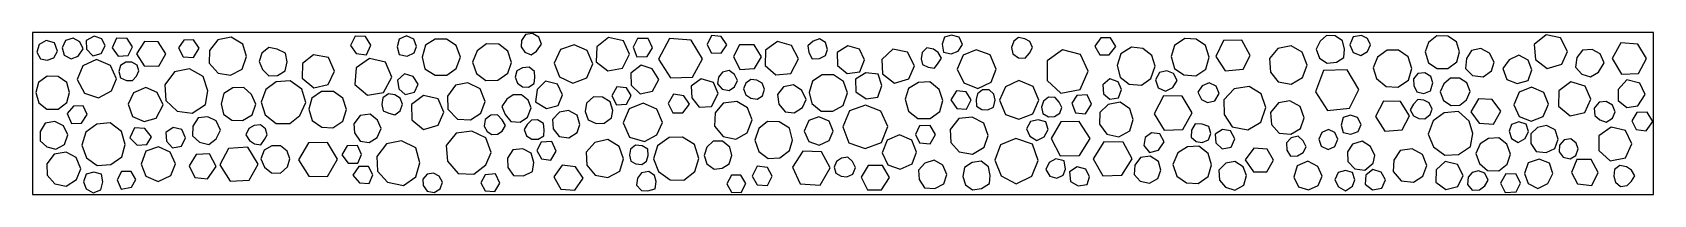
# Model space of a CAD drawing. Header units: millimetres. Extents: x 0 to 200, y 0 to 20.
import ezdxf

# ---------------------------------------------------------------- set-up
doc = ezdxf.new("R2010")
doc.units = ezdxf.units.MM

msp = doc.modelspace()

# ---------------------------------------------------------------- linework, layer by layer
for points in [[(0, 0), (200, 0), (200, 20), (0, 20), (0, 0)], [(3.096, 17.6933), (2.7062, 18.6972), (1.7089, 18.9853), (0.8406, 18.4907), (0.5287, 17.5824), (0.9773, 16.7522), (1.8277, 16.5687), (2.6387, 16.8789), (3.096, 17.6933)], [(6.2608, 17.9956), (5.829, 18.8358), (5.0213, 19.286), (4.0658, 19.0146), (3.6684, 18.1161), (3.9059, 17.2099), (4.7989, 16.7226), (5.642, 17.0855), (6.2608, 17.9956)], [(8.9617, 18.3297), (8.5438, 19.2078), (7.6057, 19.5525), (6.6195, 19.0135), (6.6777, 17.935), (7.4445, 17.1318), (8.4828, 17.4094), (8.9617, 18.3297)], [(12.3476, 18.2042), (11.6839, 19.255), (10.3923, 19.3103), (9.8471, 18.1142), (10.5632, 17.0598), (11.8316, 17.1738), (12.3476, 18.2042)], [(16.44, 17.3624), (15.5232, 18.8404), (13.8086, 18.8914), (12.8338, 17.3781), (13.7655, 15.8841), (15.6104, 15.821), (16.44, 17.3624)], [(20.5735, 18.065), (19.8563, 19.0678), (18.6764, 19.0458), (18.0313, 18.1171), (18.5832, 16.9978), (19.8907, 16.9208), (20.5735, 18.065)], [(26.4161, 17.0172), (25.9515, 18.5524), (24.5261, 19.4057), (22.8694, 19.0867), (21.8298, 17.7688), (21.8098, 16.2069), (22.9254, 14.984), (24.4378, 14.7256), (25.8679, 15.4822), (26.4161, 17.0172)], [(31.4437, 16.3796), (31.2174, 17.4592), (30.2076, 17.9524), (29.1501, 18.1389), (28.2969, 17.4463), (27.9792, 16.4303), (28.3931, 15.4436), (29.1468, 14.6346), (30.2175, 14.6861), (31.1938, 15.2708), (31.4437, 16.3796)], [(41.7577, 18.4152), (41.0781, 19.5044), (39.803, 19.5247), (39.258, 18.3962), (39.9297, 17.3975), (41.2032, 17.2425), (41.7577, 18.4152)], [(47.3723, 18.2705), (47.0604, 19.1873), (46.1508, 19.5872), (45.2304, 19.1825), (44.9842, 18.2083), (45.2593, 17.2948), (46.2391, 17.0557), (47.11, 17.4661), (47.3723, 18.2705)], [(52.8106, 16.9561), (52.2579, 18.3748), (51.0888, 19.1798), (49.6725, 19.1782), (48.4737, 18.4173), (48.0619, 16.966), (48.4259, 15.5137), (49.6946, 14.7323), (51.1223, 14.7426), (52.2964, 15.5449), (52.8106, 16.9561)], [(59.0992, 16.3103), (58.6678, 17.7061), (57.5356, 18.5545), (56.0074, 18.6004), (54.8493, 17.744), (54.2998, 16.3275), (54.7733, 14.9272), (55.9526, 14.0644), (57.4315, 14.1055), (58.6574, 14.9671), (59.0992, 16.3103)], [(62.8073, 18.5387), (62.4845, 19.4142), (61.7081, 19.8484), (60.8401, 19.73), (60.3375, 19.0212), (60.2894, 18.2246), (60.7449, 17.5631), (61.5146, 17.2269), (62.1956, 17.6841), (62.8073, 18.5387)], [(69.1498, 16.1273), (68.4199, 17.7567), (66.845, 18.4617), (65.1287, 17.8874), (64.3575, 16.1916), (65.0434, 14.5405), (66.6858, 13.7452), (68.4025, 14.4023), (69.1498, 16.1273)], [(73.6489, 17.3059), (72.9232, 18.951), (71.0788, 19.3779), (69.6305, 18.2182), (69.5403, 16.3799), (70.9805, 15.2426), (72.8173, 15.5939), (73.6489, 17.3059)], [(76.5136, 18.089), (75.9464, 19.2703), (74.6316, 19.236), (74.0982, 18.1708), (74.5562, 16.9912), (75.8491, 17.0139), (76.5136, 18.089)], [(82.6758, 16.7309), (81.2749, 19.0439), (78.5856, 19.2462), (77.2317, 16.6962), (78.7341, 14.4011), (81.4406, 14.4645), (82.6758, 16.7309)], [(85.6487, 18.4623), (84.9746, 19.4878), (83.7567, 19.6353), (83.2603, 18.5289), (83.7414, 17.4841), (84.9511, 17.4252), (85.6487, 18.4623)], [(89.928, 17.0003), (89.0356, 18.4814), (87.2417, 18.4747), (86.4979, 17.037), (87.272, 15.4317), (89.097, 15.5412), (89.928, 17.0003)], [(94.521, 16.7364), (93.6519, 18.3697), (91.9201, 18.8632), (90.4556, 17.7947), (90.4081, 15.9332), (91.7029, 14.7591), (93.545, 14.9356), (94.521, 16.7364)], [(98.0987, 17.8862), (97.8463, 18.7536), (97.1077, 19.2138), (96.329, 18.9071), (95.6603, 18.3449), (95.7769, 17.5158), (96.207, 16.7616), (97.0903, 16.7802), (97.8366, 17.146), (98.0987, 17.8862)], [(102.6373, 16.6223), (102.0325, 17.9352), (100.6091, 18.3317), (99.3006, 17.5351), (99.3052, 15.9179), (100.5293, 14.9459), (102.0633, 15.1555), (102.6373, 16.6223)], [(112.1718, 16.827), (111.7487, 17.5154), (111.147, 17.9405), (110.3356, 18.1057), (109.7727, 17.5096), (109.6337, 16.7635), (109.7968, 16.0408), (110.5031, 15.7332), (111.2696, 15.601), (111.7582, 16.2212), (112.1718, 16.827)], [(114.7384, 18.5202), (114.3485, 19.4278), (113.4006, 19.673), (112.5016, 19.4077), (112.218, 18.5405), (112.413, 17.5812), (113.3485, 17.3791), (114.2203, 17.6739), (114.7384, 18.5202)], [(123.396, 18.1452), (123.0488, 18.8831), (122.4218, 19.2266), (121.6691, 19.357), (121.0629, 18.9039), (120.7698, 18.1359), (120.9568, 17.3565), (121.662, 16.876), (122.4563, 16.8378), (122.9905, 17.4563), (123.396, 18.1452)], [(133.6593, 18.2836), (132.9898, 19.3349), (131.7986, 19.315), (131.087, 18.3025), (131.6859, 17.2472), (132.8443, 17.236), (133.6593, 18.2836)], [(138.5055, 15.8214), (138.1124, 17.1638), (136.9853, 18.0315), (135.577, 18.1674), (134.2629, 17.3423), (133.8131, 15.9047), (134.1813, 14.4938), (135.3129, 13.6286), (136.8145, 13.4922), (137.9889, 14.3136), (138.5055, 15.8214)], [(145.1779, 16.9408), (144.7328, 18.3878), (143.5636, 19.1556), (142.1633, 19.2392), (140.901, 18.3842), (140.4698, 17.0233), (140.8792, 15.5596), (142.0626, 14.7697), (143.5225, 14.6573), (144.7575, 15.4762), (145.1779, 16.9408)], [(150.2429, 17.1706), (149.1946, 19.0487), (146.9319, 19.0084), (146.0074, 17.0397), (147.164, 15.2693), (149.3785, 15.4521), (150.2429, 17.1706)], [(157.2792, 15.972), (156.638, 17.5556), (155.2768, 18.3461), (153.6272, 18.0327), (152.6311, 16.765), (152.7221, 15.1046), (153.7003, 13.9018), (155.2954, 13.6078), (156.6963, 14.4217), (157.2792, 15.972)], [(161.8717, 17.9454), (161.6189, 18.9646), (160.7374, 19.5967), (159.6508, 19.6383), (158.8868, 18.9268), (158.3929, 17.924), (158.7725, 16.8405), (159.7345, 16.1943), (160.8648, 16.3157), (161.7726, 16.913), (161.8717, 17.9454)], [(165.0967, 18.4558), (164.7205, 19.2462), (163.9564, 19.6365), (162.9435, 19.4483), (162.532, 18.4723), (162.9205, 17.5269), (163.8936, 17.1649), (164.7023, 17.6449), (165.0967, 18.4558)], [(176.0595, 17.5877), (175.6762, 18.8449), (174.5989, 19.5545), (173.2572, 19.5914), (172.2435, 18.7723), (171.8364, 17.5884), (172.244, 16.2582), (173.3105, 15.5639), (174.6259, 15.5661), (175.7249, 16.3747), (176.0595, 17.5877)], [(180.3446, 16.3172), (179.7646, 17.4423), (178.6983, 18.0142), (177.5205, 17.7765), (176.9139, 16.7656), (176.8079, 15.544), (177.6707, 14.6953), (178.9679, 14.5063), (179.9906, 15.2763), (180.3446, 16.3172)], [(189.3925, 17.6649), (188.5339, 19.3524), (186.7499, 19.6875), (185.2806, 18.5147), (185.4447, 16.6612), (186.8888, 15.5637), (188.6635, 16.0948), (189.3925, 17.6649)], [(199.1343, 16.7902), (198.0746, 18.5679), (195.9804, 18.7057), (194.8836, 16.7854), (196.0259, 14.8505), (198.1576, 14.9506), (199.1343, 16.7902)], [(10.3861, 14.2833), (9.6372, 15.9348), (7.892, 16.6524), (6.2077, 15.8897), (5.5207, 14.1746), (6.421, 12.5109), (8.1579, 11.9128), (9.7603, 12.801), (10.3861, 14.2833)], [(13.1143, 15.2544), (12.938, 15.956), (12.2604, 16.3324), (11.5243, 16.3282), (10.8798, 15.9352), (10.673, 15.1805), (10.8646, 14.4111), (11.59, 14.0697), (12.333, 14.0677), (12.847, 14.6023), (13.1143, 15.2544)], [(37.2475, 15.204), (36.5075, 16.9138), (34.6897, 17.2448), (33.3067, 16.1834), (33.2869, 14.3401), (34.7376, 13.1689), (36.5001, 13.5574), (37.2475, 15.204)], [(44.3583, 14.4959), (43.5728, 16.3422), (41.5932, 16.7777), (39.9209, 15.6254), (39.783, 13.561), (41.3488, 12.2765), (43.3171, 12.5822), (44.3583, 14.4959)], [(108.8006, 15.8738), (107.9731, 17.5461), (106.1588, 17.9221), (104.8004, 16.6449), (104.8536, 14.9126), (106.3592, 13.7606), (108.1135, 14.2567), (108.8006, 15.8738)], [(118.8963, 15.487), (118.1384, 17.2258), (116.4441, 17.8676), (114.8115, 17.2062), (114.0893, 15.4735), (114.9011, 13.7868), (116.6409, 13.0766), (118.2943, 13.8712), (118.8963, 15.487)], [(130.2436, 15.2357), (129.32, 17.2619), (127.0816, 17.8653), (125.1956, 16.4994), (125.178, 14.0835), (126.8841, 12.5187), (129.2779, 12.9461), (130.2436, 15.2357)], [(170.1906, 15.5705), (169.714, 16.9701), (168.5149, 17.8266), (167.1227, 17.8256), (165.953, 16.948), (165.4246, 15.6372), (165.8361, 14.2974), (166.9902, 13.327), (168.4592, 13.2546), (169.7487, 14.1211), (170.1906, 15.5705)], [(184.9674, 15.3872), (184.5149, 16.5801), (183.3619, 17.2075), (182.1874, 16.637), (181.3826, 15.5634), (181.9113, 14.2096), (183.1835, 13.7055), (184.5138, 14.0509), (184.9674, 15.3872)], [(193.9089, 16.269), (193.3958, 17.352), (192.4116, 17.8806), (191.2466, 17.8235), (190.5189, 16.9048), (190.3603, 15.7293), (191.1321, 14.868), (192.235, 14.5171), (193.2114, 15.1121), (193.9089, 16.269)], [(4.582, 12.5756), (4.2329, 13.822), (3.1839, 14.555), (1.832, 14.6132), (0.7503, 13.8086), (0.4185, 12.5708), (0.7994, 11.3087), (1.7946, 10.5319), (3.1613, 10.5182), (4.2499, 11.3672), (4.582, 12.5756)], [(21.6319, 12.7808), (21.078, 14.5666), (19.375, 15.4891), (17.5332, 15.128), (16.3287, 13.5521), (16.4689, 11.6178), (17.8591, 10.2767), (19.6991, 10.0474), (21.3421, 11.1162), (21.6319, 12.7808)], [(33.7102, 11.3638), (33.2383, 12.9878), (31.779, 14.0183), (30.0557, 13.9179), (28.7986, 12.9646), (28.2103, 11.4082), (28.7217, 9.8156), (30.0896, 8.7464), (31.7432, 8.7535), (33.0057, 9.769), (33.7102, 11.3638)], [(47.5856, 13.6198), (46.9891, 14.5796), (45.9065, 14.897), (45.058, 14.0967), (45.2121, 13.056), (45.973, 12.3382), (47.1236, 12.6119), (47.5856, 13.6198)], [(62.0023, 14.4223), (61.9357, 15.1982), (61.2731, 15.697), (60.4672, 15.6412), (59.7407, 15.2473), (59.5697, 14.4637), (59.8302, 13.7277), (60.4503, 13.2896), (61.2182, 13.2682), (61.9076, 13.7128), (62.0023, 14.4223)], [(77.2901, 14.1846), (76.4699, 15.4952), (75.0807, 15.967), (73.8338, 14.9728), (73.848, 13.4865), (74.9685, 12.431), (76.5103, 12.7547), (77.2901, 14.1846)], [(84.6055, 12.4823), (84.0392, 13.8279), (82.4907, 14.2823), (81.2761, 13.373), (81.3347, 11.9145), (82.2518, 10.788), (83.7662, 10.8725), (84.6055, 12.4823)], [(86.998, 14.0639), (86.6164, 14.7932), (85.9381, 15.3188), (85.1369, 15.0805), (84.6544, 14.4716), (84.5367, 13.6723), (85.0909, 13.0054), (85.9389, 12.8205), (86.6316, 13.2977), (86.998, 14.0639)], [(90.311, 13.0018), (90.0149, 13.7285), (89.3678, 14.1235), (88.6446, 14.2067), (88.0299, 13.742), (87.7197, 13.0448), (88.0094, 12.3117), (88.6413, 11.871), (89.391, 11.7555), (90.0814, 12.1837), (90.311, 13.0018)], [(100.5655, 12.5599), (100.0667, 13.9676), (98.8471, 14.7805), (97.4376, 14.7657), (96.2526, 13.9927), (95.8166, 12.5768), (96.1643, 11.2176), (97.3169, 10.3002), (98.746, 10.2781), (100.0067, 10.9874), (100.5655, 12.5599)], [(104.804, 13.4473), (104.3193, 14.8642), (102.8047, 15.0336), (101.5549, 14.2412), (101.5959, 12.686), (102.8411, 11.81), (104.2827, 12.0313), (104.804, 13.4473)], [(124.1467, 11.6402), (123.4587, 13.3261), (121.6722, 14.0707), (120.0481, 13.2953), (119.3136, 11.6291), (120.0568, 9.8877), (121.6923, 9.2909), (123.4322, 9.9559), (124.1467, 11.6402)], [(134.3723, 12.9644), (133.9365, 13.9114), (132.9367, 14.2619), (132.0756, 13.5259), (132.1459, 12.4267), (132.9159, 11.7777), (133.9899, 11.9443), (134.3723, 12.9644)], [(141.2083, 14.0522), (140.7712, 14.9139), (139.9376, 15.2716), (139.036, 15.0628), (138.5563, 14.1439), (138.8821, 13.1642), (139.7928, 12.7345), (140.6707, 13.1905), (141.2083, 14.0522)], [(163.6239, 12.9432), (162.2001, 15.3934), (159.2714, 15.305), (158.279, 12.6591), (159.7702, 10.3723), (162.4833, 10.6486), (163.6239, 12.9432)], [(172.7873, 13.7957), (172.5118, 14.5662), (171.7632, 14.9977), (170.9176, 14.9273), (170.3861, 14.258), (170.4121, 13.4599), (170.8024, 12.6648), (171.666, 12.4704), (172.4798, 12.811), (172.7873, 13.7957)], [(177.3752, 12.7008), (176.9602, 13.7918), (176.0586, 14.339), (174.9615, 14.3744), (174.141, 13.6475), (173.6661, 12.6759), (174.1006, 11.6047), (175.0326, 10.9705), (176.0917, 11.0467), (176.9088, 11.7053), (177.3752, 12.7008)], [(198.9741, 12.3285), (198.3201, 13.7381), (196.7059, 14.1387), (195.6261, 12.9803), (195.6334, 11.6042), (196.6973, 10.7572), (198.0494, 10.9412), (198.9741, 12.3285)], [(16.1248, 11.072), (15.3971, 12.5996), (13.98, 13.2017), (12.4625, 12.5575), (11.8184, 11.1327), (12.3663, 9.6471), (13.7711, 9.0154), (15.253, 9.4102), (16.1248, 11.072)], [(27.5421, 11.158), (27.0426, 12.3554), (26.0772, 13.202), (24.7176, 13.1774), (23.6328, 12.4647), (23.2896, 11.2025), (23.5741, 9.9085), (24.613, 9.1902), (25.9056, 9.1365), (27.0892, 9.8356), (27.5421, 11.158)], [(38.762, 10.4975), (38.293, 11.8992), (37.1535, 12.728), (35.6669, 12.7045), (34.4671, 11.8895), (34.0881, 10.5176), (34.5245, 9.1328), (35.6843, 8.3007), (37.0774, 8.2397), (38.2867, 9.046), (38.762, 10.4975)], [(45.6428, 11.1475), (45.3579, 11.8773), (44.704, 12.2981), (43.9092, 12.4327), (43.2405, 11.9171), (43.0893, 11.104), (43.2683, 10.3198), (43.9751, 10.0262), (44.7279, 9.84), (45.3522, 10.3285), (45.6428, 11.1475)], [(50.766, 10.1653), (50.0631, 11.8157), (48.228, 12.217), (46.7825, 11.0955), (46.7882, 9.2056), (48.2659, 8.0379), (50.0583, 8.5482), (50.766, 10.1653)], [(55.8703, 11.4607), (55.2575, 13.0385), (53.7327, 13.7699), (52.1784, 13.4871), (51.2233, 12.1378), (51.2323, 10.5208), (52.4418, 9.3106), (54.0388, 9.2055), (55.3055, 10.0439), (55.8703, 11.4607)], [(61.5278, 10.7127), (61.1403, 11.6599), (60.3514, 12.2838), (59.3098, 12.2964), (58.5133, 11.7499), (57.906, 10.8609), (58.3293, 9.8563), (59.0297, 9.0092), (60.1646, 8.9169), (61.0736, 9.5352), (61.5278, 10.7127)], [(65.4081, 12.2833), (64.7711, 13.6088), (63.295, 13.9969), (62.2529, 12.9778), (62.0724, 11.4563), (63.4205, 10.6264), (64.8431, 11.0009), (65.4081, 12.2833)], [(71.6239, 10.3696), (71.257, 11.4349), (70.3246, 12.0012), (69.2089, 12.038), (68.3607, 11.2832), (68.1824, 10.2374), (68.5772, 9.2184), (69.5588, 8.7653), (70.5467, 8.8025), (71.4468, 9.4548), (71.6239, 10.3696)], [(73.8686, 12.2188), (73.2823, 13.1705), (72.1003, 13.2739), (71.4703, 12.1959), (72.0642, 11.0679), (73.3004, 11.151), (73.8686, 12.2188)], [(81.0578, 11.1421), (80.3639, 12.163), (79.1093, 12.3765), (78.4426, 11.2241), (79.0061, 10.0826), (80.2332, 10.0774), (81.0578, 11.1421)], [(95.4687, 11.7316), (94.9156, 12.8365), (93.8893, 13.552), (92.6729, 13.2719), (91.921, 12.333), (92.0656, 11.1315), (92.8664, 10.2233), (93.9949, 10.0636), (94.999, 10.736), (95.4687, 11.7316)], [(112.3248, 11.604), (111.8708, 12.9563), (110.7199, 13.9127), (109.3109, 13.8433), (108.0939, 13.0959), (107.6568, 11.7491), (108.0611, 10.2929), (109.2523, 9.379), (110.7412, 9.3985), (111.9526, 10.2604), (112.3248, 11.604)], [(115.7946, 11.6802), (115.2083, 12.6728), (114.0042, 12.7882), (113.3235, 11.6851), (114.0281, 10.6287), (115.227, 10.5501), (115.7946, 11.6802)], [(118.791, 11.6498), (118.6126, 12.3879), (118.0169, 12.9285), (117.2222, 12.924), (116.605, 12.4266), (116.4412, 11.7083), (116.4662, 10.9251), (117.1389, 10.495), (117.8612, 10.4682), (118.5824, 10.7897), (118.791, 11.6498)], [(126.9992, 10.7361), (126.67, 11.3905), (126.1754, 11.9798), (125.36, 12.0015), (124.7542, 11.5187), (124.5005, 10.7975), (124.643, 9.9901), (125.3511, 9.6067), (126.1077, 9.6188), (126.7429, 10.0211), (126.9992, 10.7361)], [(130.6661, 11.1618), (130.1351, 12.2896), (128.8655, 12.2196), (128.2358, 11.259), (128.6635, 10.1022), (129.9211, 9.9442), (130.6661, 11.1618)], [(143.0652, 10.0671), (141.8319, 12.1191), (139.5571, 12.1652), (138.3907, 9.974), (139.6258, 7.928), (141.9307, 8.014), (143.0652, 10.0671)], [(146.4188, 12.4818), (146.0436, 13.358), (145.1712, 13.7929), (144.2984, 13.4324), (143.778, 12.6285), (144.223, 11.7403), (144.9765, 11.3576), (145.8661, 11.5634), (146.4188, 12.4818)], [(152.1493, 10.7338), (151.5769, 12.4211), (150.1031, 13.3417), (148.2699, 13.0542), (146.9791, 11.6654), (147.0138, 9.8618), (148.0112, 8.3554), (149.9355, 7.9966), (151.5373, 8.9358), (152.1493, 10.7338)], [(187.0489, 11.1327), (186.4774, 12.602), (184.9276, 13.2281), (183.3995, 12.6142), (182.7725, 11.0546), (183.4296, 9.6158), (184.8943, 9.0467), (186.3984, 9.6455), (187.0489, 11.1327)], [(192.2767, 11.7696), (191.5449, 13.3914), (189.7924, 13.8993), (188.3031, 12.8164), (188.273, 10.9115), (189.7109, 9.6954), (191.507, 10.1278), (192.2767, 11.7696)], [(6.7712, 9.8632), (6.2412, 10.932), (5.0606, 10.9039), (4.2993, 9.9904), (4.8027, 8.7711), (6.0478, 8.8218), (6.7712, 9.8632)], [(67.5419, 8.657), (67.1961, 9.7774), (66.1385, 10.3646), (65.0107, 10.1644), (64.1609, 9.2476), (64.2515, 8.0888), (64.988, 7.1535), (66.196, 6.9908), (67.2174, 7.6509), (67.5419, 8.657)], [(77.7211, 8.9081), (77.0175, 10.5481), (75.3547, 11.2824), (73.6387, 10.565), (72.8859, 8.8564), (73.6785, 7.0997), (75.5009, 6.5632), (77.0227, 7.3597), (77.7211, 8.9081)], [(88.785, 9.2037), (88.2218, 10.6963), (86.8838, 11.4694), (85.2259, 11.2861), (84.2241, 10.073), (84.1472, 8.441), (85.2216, 7.1496), (86.7744, 6.8308), (88.1671, 7.607), (88.785, 9.2037)], [(105.5235, 8.4018), (104.6586, 10.2797), (102.7927, 11.0325), (100.7829, 10.3337), (99.9939, 8.3669), (100.7142, 6.3619), (102.7398, 5.6912), (104.7671, 6.4376), (105.5235, 8.4018)], [(135.8075, 9.2542), (135.4025, 10.5891), (134.2096, 11.3814), (132.7221, 11.1131), (131.6998, 10.1317), (131.6295, 8.6674), (132.5421, 7.4606), (134.0415, 7.1086), (135.3672, 7.8426), (135.8075, 9.2542)], [(156.8889, 9.4539), (156.3883, 10.8457), (155.1215, 11.5647), (153.7156, 11.31), (152.7277, 10.1389), (152.853, 8.6341), (153.8121, 7.5579), (155.2386, 7.4393), (156.4515, 8.1406), (156.8889, 9.4539)], [(169.8914, 9.7035), (168.7954, 11.4807), (166.6612, 11.5298), (165.6803, 9.6205), (166.8561, 7.8334), (168.9753, 7.9876), (169.8914, 9.7035)], [(172.6924, 10.5309), (172.3336, 11.2989), (171.6366, 11.6309), (170.9061, 11.7254), (170.3914, 11.1408), (169.9871, 10.4678), (170.3889, 9.7302), (171.0267, 9.3921), (171.7873, 9.3361), (172.4233, 9.8579), (172.6924, 10.5309)], [(177.6863, 7.5235), (177.2518, 9.0624), (175.9277, 10.2452), (174.1828, 10.0872), (172.7886, 9.084), (172.1876, 7.4675), (172.8445, 5.8838), (174.2407, 4.8782), (175.9136, 4.9452), (177.3976, 5.9285), (177.6863, 7.5235)], [(181.1473, 10.2763), (180.0955, 11.7183), (178.3864, 11.828), (177.4579, 10.2101), (178.4646, 8.794), (180.2433, 8.6878), (181.1473, 10.2763)], [(195.2629, 10.203), (194.9405, 11.0471), (194.1575, 11.4669), (193.2781, 11.4059), (192.6517, 10.6723), (192.7526, 9.7608), (193.3526, 9.2188), (194.145, 8.9247), (194.9196, 9.4142), (195.2629, 10.203)], [(199.9195, 9.0156), (199.2102, 10.153), (197.9511, 10.1269), (197.3044, 9.1104), (197.8467, 8.0208), (199.0998, 7.8791), (199.9195, 9.0156)], [(4.3637, 7.3556), (3.8385, 8.4948), (2.7499, 9.02), (1.5879, 8.8034), (0.9427, 7.7691), (0.9704, 6.6483), (1.7977, 5.8823), (2.8994, 5.601), (3.9445, 6.1854), (4.3637, 7.3556)], [(11.4374, 6.1696), (10.9879, 7.7798), (9.5742, 8.8682), (7.9476, 8.6695), (6.598, 7.6942), (6.0987, 6.1131), (6.6517, 4.548), (7.9737, 3.5866), (9.6878, 3.7104), (11.0501, 4.6432), (11.4374, 6.1696)], [(14.6867, 7.1402), (13.8751, 8.1366), (12.5782, 8.2401), (12.0249, 7.0098), (12.9236, 6.0811), (14.1247, 6.1764), (14.6867, 7.1402)], [(18.8711, 7.0167), (18.4227, 8.0405), (17.3508, 8.2807), (16.4392, 7.655), (16.5319, 6.5998), (17.2898, 5.7767), (18.3923, 5.9737), (18.8711, 7.0167)], [(23.1996, 7.9287), (22.6634, 9.0756), (21.6567, 9.5951), (20.434, 9.4702), (19.7745, 8.4415), (19.7447, 7.2598), (20.6032, 6.4756), (21.7572, 6.1612), (22.6722, 6.8806), (23.1996, 7.9287)], [(28.9604, 7.3831), (28.7481, 8.1172), (28.1298, 8.593), (27.3474, 8.5319), (26.6989, 8.1307), (26.3214, 7.3769), (26.7872, 6.6876), (27.3802, 6.2411), (28.1831, 6.1148), (28.6482, 6.7771), (28.9604, 7.3831)], [(43.0188, 8.1366), (42.5647, 9.1748), (41.6526, 9.9248), (40.4209, 9.7497), (39.6582, 8.7378), (39.7343, 7.5967), (40.4247, 6.5855), (41.5609, 6.4276), (42.5455, 7.029), (43.0188, 8.1366)], [(58.3476, 8.508), (57.9531, 9.2108), (57.3729, 9.8203), (56.5534, 9.776), (55.8576, 9.2718), (55.7327, 8.4548), (56.0841, 7.7838), (56.6964, 7.3946), (57.3686, 7.4362), (57.9355, 7.8358), (58.3476, 8.508)], [(63.1385, 7.9986), (63.0407, 8.769), (62.3305, 9.2193), (61.555, 9.1973), (61.0169, 8.6503), (60.6812, 8.02), (60.9593, 7.2652), (61.6031, 6.8372), (62.388, 6.8256), (63.0816, 7.2501), (63.1385, 7.9986)], [(93.7834, 6.7222), (93.3897, 8.1726), (92.1127, 8.9578), (90.6972, 9.0302), (89.5977, 8.1434), (89.1092, 6.7147), (89.6211, 5.3141), (90.7544, 4.4536), (92.2035, 4.5323), (93.3849, 5.435), (93.7834, 6.7222)], [(98.7941, 7.807), (98.3121, 9.0694), (97.004, 9.5951), (95.7737, 9.1207), (95.1946, 7.8302), (95.7968, 6.5444), (97.0502, 6.1034), (98.2964, 6.6676), (98.7941, 7.807)], [(111.3934, 7.4016), (110.7613, 8.5066), (109.4201, 8.4925), (108.9267, 7.398), (109.443, 6.386), (110.7457, 6.2766), (111.3934, 7.4016)], [(117.8944, 7.2871), (117.3896, 8.8065), (115.9464, 9.5572), (114.2769, 9.375), (113.2392, 8.0318), (113.3103, 6.4412), (114.3433, 5.2648), (115.9968, 4.966), (117.4214, 5.8287), (117.8944, 7.2871)], [(125.3207, 8.0289), (125.0147, 8.9627), (124.0615, 9.2368), (123.1128, 9.0021), (122.6359, 8.0932), (123.0485, 7.2052), (123.9065, 6.6898), (124.8026, 7.1392), (125.3207, 8.0289)], [(130.4728, 6.8986), (129.1406, 8.9932), (126.8544, 8.9607), (125.6785, 6.906), (126.8097, 4.7935), (129.1924, 4.8203), (130.4728, 6.8986)], [(145.3882, 7.5509), (145.1464, 8.4138), (144.3291, 8.6968), (143.43, 8.741), (142.9887, 7.9328), (142.9679, 7.0892), (143.5587, 6.5457), (144.3198, 6.4046), (145.1054, 6.7355), (145.3882, 7.5509)], [(148.3375, 6.8851), (147.8016, 7.8574), (146.8249, 8.0157), (145.9142, 7.4422), (146.0091, 6.4016), (146.7753, 5.6572), (147.872, 5.8658), (148.3375, 6.8851)], [(161.061, 6.8372), (160.6789, 7.6688), (159.8821, 8.0096), (159.0737, 7.6566), (158.6942, 6.8432), (158.987, 5.9671), (159.8735, 5.5465), (160.6965, 5.9479), (161.061, 6.8372)], [(163.9137, 8.644), (163.4707, 9.5206), (162.6059, 9.7936), (161.7064, 9.4952), (161.44, 8.5628), (161.6864, 7.6441), (162.6474, 7.4672), (163.5648, 7.7601), (163.9137, 8.644)], [(184.5636, 7.7662), (184.2848, 8.6743), (183.3585, 8.9723), (182.4617, 8.6554), (182.1674, 7.8016), (182.4573, 6.9035), (183.3053, 6.441), (184.1625, 6.8985), (184.5636, 7.7662)], [(188.2222, 6.8338), (187.8633, 7.9713), (186.7939, 8.5048), (185.6607, 8.2638), (184.8529, 7.4787), (184.8623, 6.2887), (185.5247, 5.3193), (186.7559, 5.1695), (187.7996, 5.682), (188.2222, 6.8338)], [(197.3364, 6.2496), (196.5338, 7.9095), (194.7749, 8.308), (193.2315, 7.23), (193.2521, 5.4544), (194.6602, 4.1456), (196.5467, 4.5485), (197.3364, 6.2496)], [(31.7643, 4.4118), (31.418, 5.3489), (30.5859, 6.0277), (29.5263, 6.0232), (28.5828, 5.473), (28.1852, 4.4011), (28.625, 3.3921), (29.4974, 2.676), (30.6208, 2.6477), (31.4503, 3.4335), (31.7643, 4.4118)], [(37.6194, 4.3721), (36.3994, 6.4062), (34.0498, 6.3848), (32.8208, 4.2804), (34.0897, 2.28), (36.4031, 2.2491), (37.6194, 4.3721)], [(40.6158, 4.9526), (40.1067, 6.0378), (38.8228, 6.0309), (38.178, 4.9098), (38.9352, 3.8856), (40.1454, 3.8917), (40.6158, 4.9526)], [(47.784, 3.9011), (47.299, 5.751), (45.5476, 6.6328), (43.6925, 6.2459), (42.4986, 4.689), (42.5547, 2.8756), (43.8211, 1.5375), (45.7705, 1.1211), (47.2843, 2.1972), (47.784, 3.9011)], [(56.5745, 5.174), (55.9203, 6.9897), (54.2174, 7.8365), (52.2649, 7.5732), (51.0436, 6.0442), (51.2083, 4.1103), (52.5146, 2.5993), (54.4412, 2.5175), (55.949, 3.6557), (56.5745, 5.174)], [(64.6192, 5.3657), (64.0878, 6.5555), (62.7824, 6.4844), (62.2214, 5.4332), (62.7909, 4.4136), (63.9382, 4.2553), (64.6192, 5.3657)], [(72.9218, 4.4088), (72.3913, 5.9162), (71.0054, 6.7898), (69.3681, 6.428), (68.3339, 5.2245), (68.3856, 3.6157), (69.4213, 2.3998), (70.9984, 2.0985), (72.4665, 2.9053), (72.9218, 4.4088)], [(75.9479, 4.8314), (75.9104, 5.5952), (75.2056, 5.9954), (74.4073, 6.1122), (73.7779, 5.5946), (73.6593, 4.8438), (73.8187, 4.1189), (74.4266, 3.772), (75.162, 3.7208), (75.7678, 4.1163), (75.9479, 4.8314)], [(82.2011, 4.4506), (81.6903, 6.1779), (80.1854, 7.0894), (78.5637, 7.0348), (77.0974, 6.0286), (76.6164, 4.3882), (77.2235, 2.8284), (78.6626, 1.8263), (80.382, 1.7721), (81.7044, 2.8345), (82.2011, 4.4506)], [(86.2986, 4.8189), (86.0234, 5.8556), (85.1222, 6.5742), (83.9684, 6.5955), (83.2002, 5.8315), (82.8649, 4.804), (83.2175, 3.7952), (84.0924, 3.1253), (85.103, 3.2385), (85.9632, 3.7874), (86.2986, 4.8189)], [(109.0521, 5.2378), (108.5103, 6.7251), (106.9516, 7.352), (105.4633, 6.7115), (104.844, 5.1648), (105.5307, 3.6836), (107.0517, 3.1357), (108.5516, 3.8076), (109.0521, 5.2378)], [(124.0574, 4.2089), (123.3921, 6.21), (121.327, 6.9357), (119.4491, 6.126), (118.7171, 4.2504), (119.5103, 2.3249), (121.3837, 1.3384), (123.2945, 2.2735), (124.0574, 4.2089)], [(135.6539, 4.4205), (134.5587, 6.4501), (132.1845, 6.5052), (130.8611, 4.4098), (132.072, 2.3148), (134.4029, 2.3951), (135.6539, 4.4205)], [(139.6161, 6.4919), (139.09, 7.4952), (138.077, 7.6135), (137.2745, 7.0413), (137.1043, 6.045), (137.8046, 5.2004), (138.9351, 5.4737), (139.6161, 6.4919)], [(157.1236, 5.9073), (156.7668, 6.6192), (156.1691, 7.2083), (155.2869, 6.9959), (154.7093, 6.3628), (154.7377, 5.4783), (155.2142, 4.7233), (156.0786, 4.7636), (156.7735, 5.1899), (157.1236, 5.9073)], [(165.6136, 4.8127), (165.0836, 5.9276), (164.0342, 6.5901), (162.8762, 6.206), (162.2492, 5.2581), (162.2834, 4.0772), (163.1466, 3.1613), (164.3909, 3.027), (165.405, 3.8558), (165.6136, 4.8127)], [(182.3668, 4.9682), (181.8975, 6.2232), (180.8965, 6.9979), (179.6305, 6.9327), (178.6174, 6.2503), (178.0802, 5.07), (178.5053, 3.8262), (179.5179, 2.9641), (180.8932, 2.9383), (181.9544, 3.7409), (182.3668, 4.9682)], [(190.6802, 5.6323), (190.4317, 6.3565), (189.8016, 6.87), (188.9799, 6.7508), (188.3838, 6.11), (188.3345, 5.2704), (188.8616, 4.6255), (189.7147, 4.3962), (190.4263, 4.8006), (190.6802, 5.6323)], [(5.9864, 3.1674), (5.3937, 4.5551), (4.1663, 5.2269), (2.6728, 4.9992), (1.7747, 3.7879), (1.8049, 2.375), (2.7681, 1.3292), (4.1551, 1.049), (5.4277, 1.8476), (5.9864, 3.1674)], [(17.6534, 3.796), (17.0006, 5.2111), (15.5739, 5.9032), (13.9796, 5.3589), (13.4174, 3.7565), (13.9819, 2.2901), (15.5196, 1.6272), (17.0616, 2.3577), (17.6534, 3.796)], [(22.6685, 3.457), (21.8412, 5.0102), (20.1841, 4.9342), (19.3363, 3.5637), (20.0491, 2.1012), (21.6193, 1.9297), (22.6685, 3.457)], [(27.8653, 3.7692), (26.5777, 5.8367), (24.1915, 5.7026), (23.1034, 3.6572), (24.38, 1.6701), (26.7492, 1.7939), (27.8653, 3.7692)], [(61.8723, 3.9474), (61.5242, 5.101), (60.5163, 5.6526), (59.2707, 5.5017), (58.6194, 4.4933), (58.6477, 3.339), (59.3579, 2.365), (60.5746, 2.3073), (61.6955, 2.8533), (61.8723, 3.9474)], [(98.4082, 3.2781), (97.3371, 5.2771), (95.0534, 5.3643), (93.7631, 3.3935), (94.7292, 1.3355), (97.1686, 1.1461), (98.4082, 3.2781)], [(101.5226, 3.3301), (101.1727, 4.0756), (100.611, 4.6025), (99.829, 4.4755), (99.2048, 4.0855), (98.9249, 3.3871), (99.0981, 2.6302), (99.7654, 2.269), (100.4533, 2.2009), (101.2145, 2.4977), (101.5226, 3.3301)], [(112.8295, 2.4623), (112.3203, 3.634), (111.2649, 4.224), (110.0881, 3.877), (109.3051, 3.0032), (109.3864, 1.8391), (110.0564, 0.8484), (111.318, 0.7325), (112.4305, 1.3411), (112.8295, 2.4623)], [(118.1595, 2.3509), (117.9432, 3.4125), (117.0427, 4.1319), (115.9381, 3.966), (115.0065, 3.3305), (114.7974, 2.2326), (115.1011, 1.1865), (115.9867, 0.5676), (117.1032, 0.7571), (118.0842, 1.3543), (118.1595, 2.3509)], [(127.4688, 3.1541), (127.2736, 4.144), (126.2503, 4.4001), (125.4242, 3.9672), (125.0424, 3.0786), (125.5143, 2.2786), (126.3605, 2.0071), (127.1557, 2.3917), (127.4688, 3.1541)], [(139.2161, 3.0278), (138.9137, 4.0987), (137.8911, 4.7492), (136.7179, 4.5736), (136.0093, 3.6396), (135.9346, 2.4862), (136.6714, 1.6551), (137.8074, 1.4007), (138.8252, 1.9659), (139.2161, 3.0278)], [(145.4774, 3.6673), (145.047, 5.0502), (143.9188, 5.9513), (142.4808, 5.8928), (141.3182, 5.1309), (140.7056, 3.7168), (141.2045, 2.2762), (142.3954, 1.4363), (143.8205, 1.3604), (145.0447, 2.2355), (145.4774, 3.6673)], [(149.7874, 2.3616), (149.3809, 3.4333), (148.3388, 4.0903), (147.2303, 3.8673), (146.3594, 3.0193), (146.4349, 1.7919), (147.1753, 0.9262), (148.3221, 0.537), (149.4624, 1.163), (149.7874, 2.3616)], [(153.1268, 4.2285), (152.3148, 5.6066), (150.6951, 5.718), (149.6353, 4.2733), (150.651, 2.8009), (152.307, 2.7856), (153.1268, 4.2285)], [(159.104, 2.2638), (158.574, 3.4549), (157.3387, 4.1201), (156.0334, 3.5356), (155.6086, 2.1663), (156.2039, 0.9672), (157.4352, 0.5899), (158.6263, 1.1306), (159.104, 2.2638)], [(172.0392, 3.5727), (171.4942, 4.9609), (170.2269, 5.6445), (168.741, 5.4226), (167.9431, 4.2301), (167.8783, 2.8338), (168.8728, 1.6818), (170.3687, 1.5254), (171.5243, 2.2759), (172.0392, 3.5727)], [(176.4952, 2.3412), (175.8155, 3.7161), (174.2794, 4.076), (173.1841, 3.0639), (173.1432, 1.5462), (174.3577, 0.6342), (175.8337, 0.9962), (176.4952, 2.3412)], [(187.5685, 2.584), (187.1525, 3.8835), (185.8727, 4.3754), (184.5117, 3.9035), (184.0755, 2.6189), (184.5246, 1.3487), (185.7354, 0.7439), (186.9741, 1.3779), (187.5685, 2.584)], [(193.1611, 2.7399), (192.3105, 4.3206), (190.5168, 4.328), (189.8583, 2.7346), (190.6217, 1.337), (192.3896, 1.1316), (193.1611, 2.7399)], [(8.703, 1.5916), (8.5277, 2.5127), (7.5918, 2.7639), (6.6353, 2.5263), (6.2986, 1.5901), (6.6298, 0.7041), (7.5077, 0.2328), (8.4529, 0.5742), (8.703, 1.5916)], [(12.7503, 1.8465), (12.1995, 2.8637), (10.9885, 2.8648), (10.4538, 1.8155), (10.9503, 0.6539), (12.2334, 0.904), (12.7503, 1.8465)], [(42.0156, 2.4399), (41.4438, 3.4435), (40.2878, 3.4593), (39.5223, 2.3916), (40.3693, 1.4279), (41.5509, 1.3782), (42.0156, 2.4399)], [(50.5988, 1.5139), (50.1985, 2.2622), (49.4959, 2.6419), (48.6863, 2.5285), (48.1694, 1.9046), (48.2238, 1.1124), (48.7068, 0.4283), (49.57, 0.2752), (50.2908, 0.6945), (50.5988, 1.5139)], [(57.6713, 1.4256), (57.1456, 2.5761), (55.8554, 2.4459), (55.3229, 1.436), (55.8474, 0.4662), (57.0407, 0.3988), (57.6713, 1.4256)], [(67.9616, 2.0269), (67.0185, 3.4412), (65.3513, 3.6338), (64.3185, 2.1725), (65.1925, 0.6734), (66.9167, 0.5565), (67.9616, 2.0269)], [(76.9582, 1.5971), (76.7294, 2.3685), (76.0291, 2.8376), (75.1577, 2.695), (74.6281, 2.0353), (74.5438, 1.1495), (75.1286, 0.5062), (75.9288, 0.4747), (76.8102, 0.7161), (76.9582, 1.5971)], [(88.0326, 1.3558), (87.4111, 2.3776), (86.2417, 2.3982), (85.6528, 1.3342), (86.2292, 0.3026), (87.4194, 0.2594), (88.0326, 1.3558)], [(91.2455, 2.2654), (90.6933, 3.3518), (89.4261, 3.4875), (88.7858, 2.2827), (89.405, 1.2016), (90.7027, 1.121), (91.2455, 2.2654)], [(105.7547, 2.1176), (104.8711, 3.5794), (103.1206, 3.6041), (102.2227, 2.1284), (103.0422, 0.5892), (104.7504, 0.5937), (105.7547, 2.1176)], [(130.4129, 2.2077), (129.9394, 3.1444), (128.8792, 3.4404), (127.9338, 2.7989), (128.0548, 1.6197), (128.9959, 1.0863), (130.1247, 1.2326), (130.4129, 2.2077)], [(163.1278, 1.8251), (162.8527, 2.7121), (161.9847, 2.9692), (161.091, 2.7161), (160.6845, 1.822), (161.1482, 0.9537), (162.0068, 0.4717), (162.8698, 1.0351), (163.1278, 1.8251)], [(166.9129, 1.8298), (166.4039, 2.7563), (165.3584, 3.0771), (164.5188, 2.3766), (164.4006, 1.2654), (165.3288, 0.6014), (166.4934, 0.7954), (166.9129, 1.8298)], [(179.5732, 1.77), (179.1998, 2.6285), (178.4138, 2.9169), (177.6239, 2.7175), (177.1207, 2.1391), (177.0488, 1.2597), (177.6344, 0.545), (178.5043, 0.6006), (179.1929, 1.0905), (179.5732, 1.77)], [(183.5666, 1.4), (183.0411, 2.5122), (181.7719, 2.5467), (181.1298, 1.4085), (181.7092, 0.267), (183.0307, 0.3462), (183.5666, 1.4)], [(197.6873, 2.3254), (197.2574, 3.0245), (196.6583, 3.4279), (195.8545, 3.6022), (195.1924, 3.0976), (195.1011, 2.2863), (195.299, 1.5389), (195.9214, 1.0153), (196.746, 1.1008), (197.278, 1.6496), (197.6873, 2.3254)]]:
    msp.add_lwpolyline(points)

doc.saveas('drawing.dxf')
